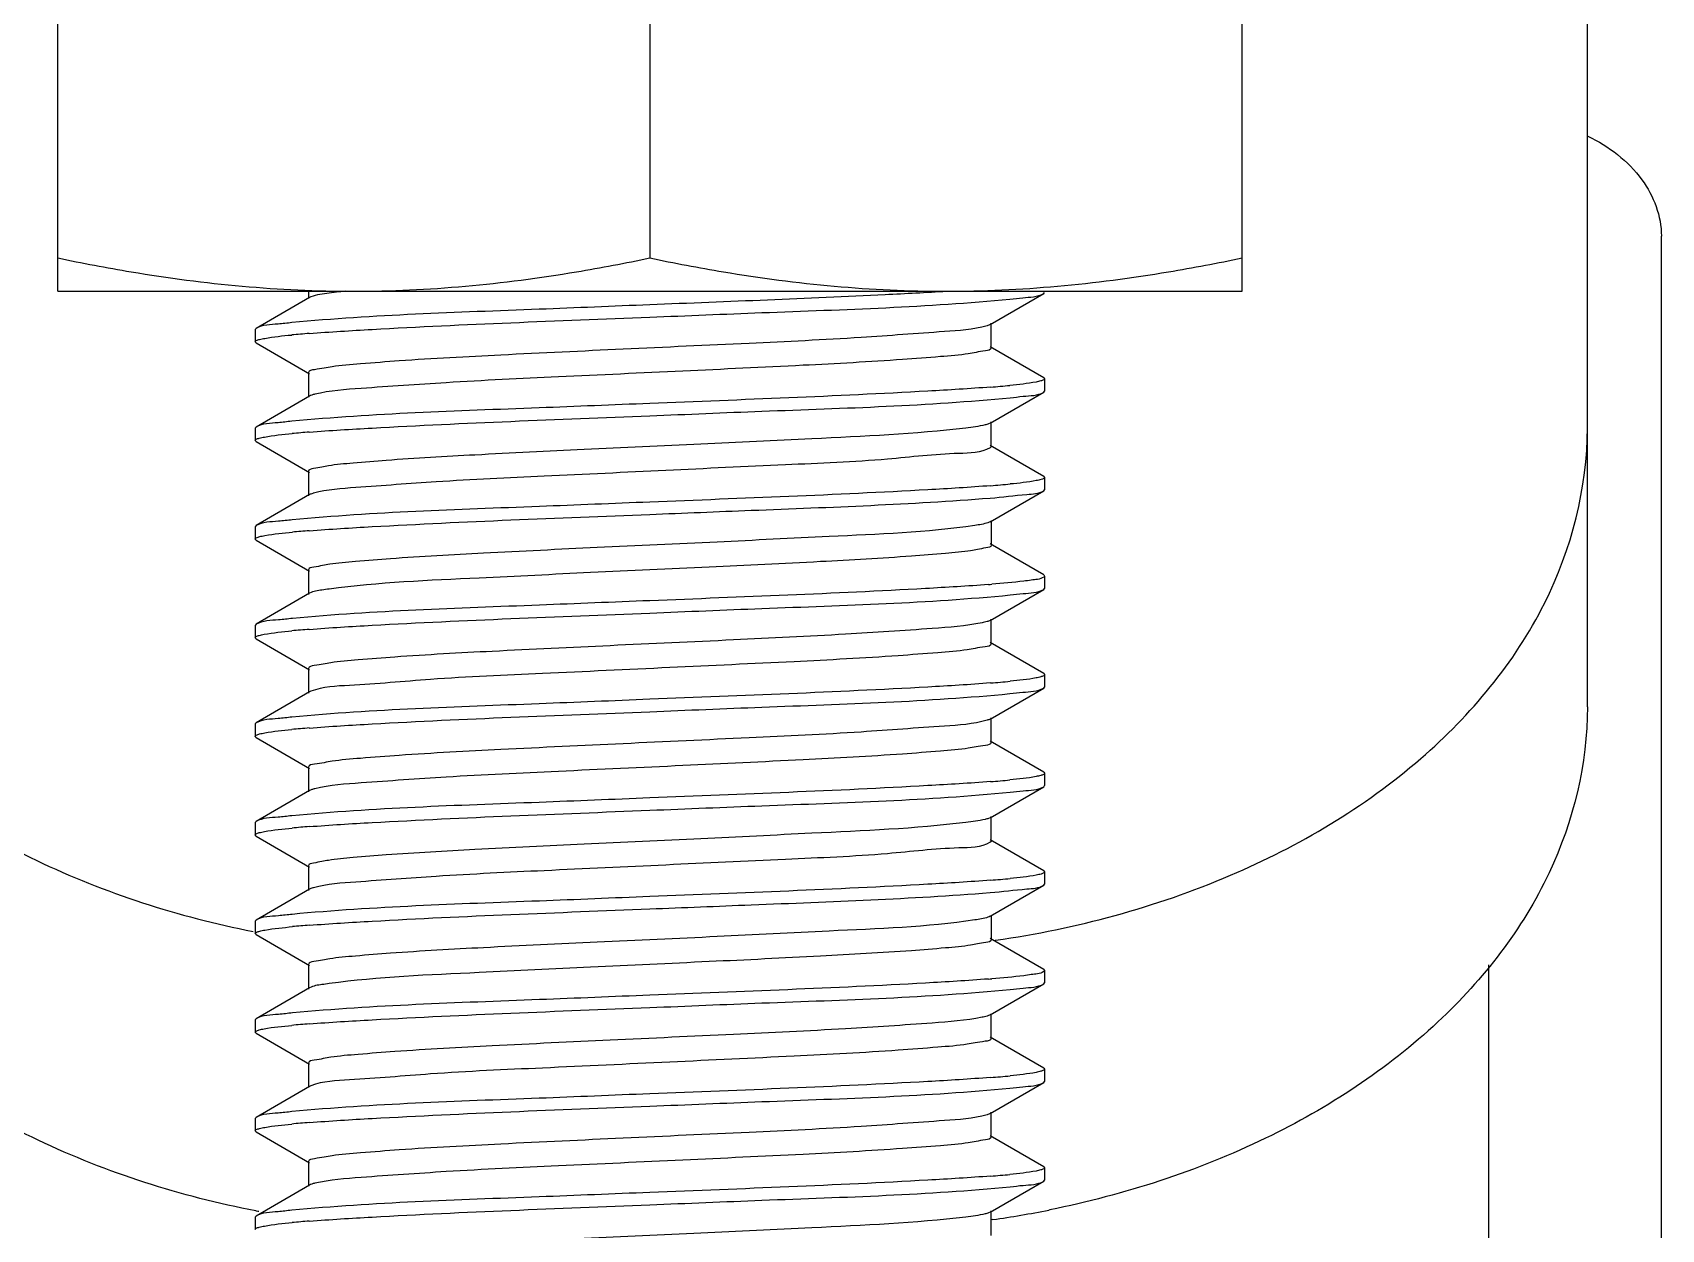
# Model space of a CAD drawing. Extents: x 27938 to 1042331, y -235042 to 1535213.
# Drawn here: x 704893.6 to 705187.3, y 755643.2 to 755859.1 of the extents above; entities that cross this region are included whole.
import ezdxf

# ---------------------------------------------------------------- set-up
doc = ezdxf.new("R2010")
doc.units = 0
doc.header["$LTSCALE"] = 1000
doc.header["$MEASUREMENT"] = 0

msp = doc.modelspace()

# ---------------------------------------------------------------- linework, layer by layer
at = {"linetype": 'Continuous'}
for p, q in [((704898.16, 755812.44), (704898.16, 756346.29)), ((705111.7, 755812.44), (705111.7, 756346.29)), ((705004.93, 756340.28), (705004.93, 755818.46)), ((705173.98, 755787.81), (705173.98, 756130.74)), ((705187.32, 752808.75), (705187.32, 755822.41)), ((704898.16, 755812.44), (705111.7, 755812.44)), ((704943.57, 755811.34), (704933.92, 755805.74)), ((704943.38, 755812.44), (704943.38, 755811.11)), ((704943.79, 755811.44), (704943.57, 755811.34)), ((705066.28, 755806.44), (705075.94, 755812.03)), ((705075.94, 755812.03), (705076.11, 755812.22)), ((704933.92, 755805.74), (704933.75, 755805.55)), ((704933.75, 755805.55), (704933.75, 755803.32)), ((705066.47, 755802.21), (705066.47, 755806.66)), ((704933.92, 755803.13), (704933.75, 755803.33)), ((704933.92, 755803.13), (704943.57, 755797.54)), ((705075.94, 755796.85), (705066.28, 755802.44)), ((704943.38, 755797.76), (704943.38, 755793.31)), ((705075.94, 755796.85), (705076.11, 755796.65)), ((705076.11, 755796.65), (705076.11, 755794.43)), ((705066.28, 755788.64), (705075.94, 755794.23)), ((705075.94, 755794.23), (705076.11, 755794.43)), ((704943.57, 755793.54), (704933.92, 755787.95)), ((704933.92, 755787.95), (704933.75, 755787.76)), ((705066.28, 755788.64), (705066.01, 755788.52)), ((705066.47, 755784.42), (705066.47, 755788.87)), ((704933.75, 755787.75), (704933.75, 755785.53)), ((704933.92, 755785.33), (704933.75, 755785.53)), ((704933.92, 755785.33), (704943.57, 755779.74)), ((705173.98, 755737.48), (705173.98, 755787.81)), ((705075.94, 755779.05), (705066.28, 755784.64)), ((704943.38, 755779.97), (704943.38, 755775.52)), ((705075.94, 755779.05), (705076.11, 755778.86)), ((705066.28, 755770.85), (705075.94, 755776.44)), ((705075.94, 755776.44), (705076.11, 755776.63)), ((705076.11, 755778.86), (705076.11, 755776.63)), ((704943.57, 755775.75), (704933.92, 755770.15)), ((705066.47, 755771.07), (705066.47, 755766.62)), ((704933.92, 755770.15), (704933.75, 755769.96)), ((704933.75, 755769.96), (704933.75, 755767.73)), ((704933.92, 755767.54), (704933.75, 755767.74)), ((704933.92, 755767.54), (704943.57, 755761.95)), ((705075.94, 755761.26), (705066.28, 755766.85)), ((704943.38, 755762.17), (704943.38, 755757.72)), ((705066.28, 755753.05), (705075.94, 755758.64)), ((705075.94, 755761.26), (705076.11, 755761.06)), ((705075.94, 755758.64), (705076.11, 755758.84)), ((705076.11, 755761.06), (705076.11, 755758.84)), ((704943.57, 755757.95), (704933.92, 755752.36)), ((705066.47, 755748.83), (705066.47, 755753.28)), ((704933.92, 755752.36), (704933.75, 755752.16)), ((704933.75, 755752.16), (704933.75, 755749.94)), ((704933.92, 755749.74), (704933.75, 755749.94)), ((704933.92, 755749.74), (704943.57, 755744.15)), ((705075.94, 755743.46), (705066.28, 755749.05)), ((704943.38, 755744.38), (704943.38, 755739.93)), ((705066.28, 755735.26), (705075.94, 755740.85)), ((705075.94, 755743.46), (705076.11, 755743.27)), ((705075.94, 755740.85), (705076.11, 755741.04)), ((705076.11, 755743.27), (705076.11, 755741.04)), ((704943.57, 755740.16), (704933.92, 755734.56)), ((704943.79, 755740.26), (704943.57, 755740.16)), ((705066.47, 755731.03), (705066.47, 755735.48)), ((704933.92, 755734.56), (704933.75, 755734.37)), ((704933.75, 755734.37), (704933.75, 755732.14)), ((704933.92, 755731.95), (704933.75, 755732.15)), ((704933.92, 755731.95), (704943.57, 755726.36)), ((705075.94, 755725.67), (705066.28, 755731.26)), ((704943.38, 755726.58), (704943.38, 755722.13)), ((705075.94, 755725.67), (705076.11, 755725.47)), ((705075.94, 755723.05), (705076.11, 755723.25)), ((705076.11, 755725.47), (705076.11, 755723.25)), ((704943.57, 755722.36), (704933.92, 755716.77)), ((705066.28, 755717.46), (705075.94, 755723.05)), ((705066.28, 755717.46), (705066.01, 755717.34)), ((705066.47, 755713.24), (705066.47, 755717.69)), ((704933.92, 755716.77), (704933.75, 755716.58)), ((704933.75, 755716.57), (704933.75, 755714.35)), ((704933.92, 755714.15), (704933.75, 755714.35)), ((704933.92, 755714.15), (704943.57, 755708.56)), ((705075.94, 755707.87), (705066.28, 755713.46)), ((704943.38, 755708.79), (704943.38, 755704.34)), ((705075.94, 755707.87), (705076.11, 755707.68)), ((705076.11, 755707.68), (705076.11, 755705.45)), ((704943.57, 755704.57), (704933.92, 755698.97)), ((705066.28, 755699.67), (705075.94, 755705.26)), ((705075.94, 755705.26), (705076.11, 755705.45)), ((705066.47, 755699.89), (705066.47, 755695.44)), ((704933.92, 755698.97), (704933.75, 755698.78)), ((704933.75, 755698.78), (704933.75, 755696.55)), ((704933.92, 755696.36), (704933.75, 755696.56)), ((704933.92, 755696.36), (704943.57, 755690.77)), ((705075.94, 755690.08), (705066.28, 755695.67)), ((705067.04, 755695.32), (705067.27, 755695.35)), ((704943.38, 755690.99), (704943.38, 755686.54)), ((705075.94, 755690.08), (705076.11, 755689.88)), ((705076.11, 755689.88), (705076.11, 755687.66)), ((705156.18, 753391.92), (705156.18, 755690.89)), ((704943.57, 755686.77), (704933.92, 755681.18)), ((705066.28, 755681.87), (705075.94, 755687.46)), ((705075.94, 755687.46), (705076.11, 755687.66)), ((705066.47, 755677.65), (705066.47, 755682.1)), ((704933.92, 755681.18), (704933.75, 755680.99)), ((704933.75, 755680.98), (704933.75, 755678.76)), ((704933.92, 755678.56), (704933.75, 755678.76)), ((704933.92, 755678.56), (704943.57, 755672.97)), ((705075.94, 755672.28), (705066.28, 755677.87)), ((704943.38, 755673.2), (704943.38, 755668.75)), ((705075.94, 755672.28), (705076.11, 755672.09)), ((705076.11, 755672.09), (705076.11, 755669.86)), ((704943.57, 755668.98), (704933.92, 755663.38)), ((704943.79, 755669.08), (704943.57, 755668.98)), ((705066.28, 755664.08), (705075.94, 755669.67)), ((705075.94, 755669.67), (705076.11, 755669.86)), ((704933.92, 755663.38), (704933.75, 755663.19)), ((704933.75, 755663.19), (704933.75, 755660.96)), ((705066.47, 755659.85), (705066.47, 755664.3)), ((704933.92, 755660.77), (704933.75, 755660.97)), ((704933.92, 755660.77), (704943.57, 755655.18)), ((705075.94, 755654.49), (705066.28, 755660.08)), ((704943.38, 755655.4), (704943.38, 755650.96)), ((705075.94, 755654.49), (705076.11, 755654.29)), ((705076.11, 755654.29), (705076.11, 755652.07)), ((704943.57, 755651.18), (704933.92, 755645.59)), ((705066.28, 755646.28), (705075.94, 755651.87)), ((705075.94, 755651.87), (705076.11, 755652.07)), ((704933.92, 755645.59), (704933.75, 755645.4)), ((704933.75, 755645.39), (704933.75, 755643.17)), ((704934.01, 755646.47), (704933.88, 755646.5)), ((704934.25, 755646.43), (704934.01, 755646.47)), ((704934.44, 755646.39), (704934.25, 755646.43)), ((705066.28, 755646.28), (705066.01, 755646.16)), ((705066.47, 755642.06), (705066.47, 755646.51)), ((705066.76, 755644.95), (705066.54, 755644.92)), ((705077.06, 755646.71), (705076.87, 755646.67))]:
    msp.add_line(p, q, dxfattribs=at)
for centre, radius, start, end in [((704962.42, 755690.44), 122.63, 95.7768, 96.3311), ((704959.09, 755604.79), 200.64, 94.4561, 95.3622), ((705051.44, 755987.15), 192.58, 274.4467, 275.4882), ((704959.26, 755584.93), 202.71, 94.457, 95.331), ((705051.54, 755968.13), 191.34, 274.444, 275.509), ((704946.05, 755769.45), 6.79, 105.0931, 106.1411), ((704959.36, 755566), 203.86, 94.4581, 95.3147), ((705044.99, 756030.9), 272.18, 274.4234, 274.5497), ((704959.12, 755551.07), 200.98, 94.457, 95.3557), ((705051.52, 755932.77), 191.58, 274.4414, 275.5078), ((704959.09, 755533.61), 200.64, 94.4561, 95.3622), ((705051.44, 755915.97), 192.58, 274.4467, 275.4882), ((704959.26, 755513.75), 202.71, 94.457, 95.331), ((705051.54, 755896.95), 191.34, 274.444, 275.509), ((704946.05, 755698.27), 6.79, 105.0931, 106.1411), ((704959.36, 755494.82), 203.86, 94.4581, 95.3147), ((705044.99, 755959.72), 272.18, 274.4234, 274.5497), ((704959.12, 755479.89), 200.98, 94.457, 95.3557), ((705051.52, 755861.59), 191.58, 274.4414, 275.5078), ((704959.09, 755462.43), 200.64, 94.4561, 95.3622), ((705051.44, 755844.79), 192.58, 274.4467, 275.4882), ((704959.26, 755442.57), 202.71, 94.457, 95.331), ((705041.37, 755824.17), 181.01, 278.0661, 281.3111)]:
    msp.add_arc(centre, radius, start, end, dxfattribs=at)
for points, knots in [([(705174.07, 755840.44), (705177.81, 755838.58), (705184.34, 755833.82), (705187.32, 755826), (705187.32, 755822.41)], [0, 0, 0, 0, 0.538137, 1, 1, 1, 1]), ([(704898.16, 755818.46), (704902.56, 755817.53), (704920.16, 755814.17), (704938.11, 755812.44), (704951.54, 755812.44)], [0, 0, 0, 0, 0.250789, 1, 1, 1, 1]), ([(704951.54, 755812.44), (704964.97, 755812.44), (704982.93, 755814.17), (705000.53, 755817.53), (705004.93, 755818.46)], [0, 0, 0, 0, 0.749211, 1, 1, 1, 1]), ([(705004.93, 755818.46), (705009.33, 755817.53), (705026.93, 755814.17), (705044.88, 755812.44), (705058.31, 755812.44)], [0, 0, 0, 0, 0.250789, 1, 1, 1, 1]), ([(705058.31, 755812.44), (705071.74, 755812.44), (705089.69, 755814.17), (705107.3, 755817.53), (705111.7, 755818.46)], [0, 0, 0, 0, 0.749211, 1, 1, 1, 1]), ([(704948.9, 755812.32), (704948.29, 755812.25), (704946.59, 755812.02), (704944.84, 755811.85), (704943.79, 755811.44)], [0, 0, 0, 0, 0.350941, 1, 1, 1, 1]), ([(705058.46, 755812.41), (705054.76, 755812.18), (705036.92, 755811.25), (705019.07, 755810.56), (705004.93, 755810)], [0, 0, 0, 0, 0.207728, 1, 1, 1, 1]), ([(705069.86, 755811.03), (705070.63, 755811.1), (705072.64, 755811.39), (705074.83, 755811.39), (705075.94, 755812.03)], [0, 0, 0, 0, 0.378132, 1, 1, 1, 1]), ([(705004.93, 755810), (704998.28, 755809.73), (704976.75, 755808.81), (704955.19, 755808.18), (704940.36, 755806.78)], [0, 0, 0, 0, 0.308852, 1, 1, 1, 1]), ([(705004.93, 755807.77), (705011.65, 755808.04), (705033.29, 755808.97), (705054.98, 755809.58), (705069.86, 755811.03)], [0, 0, 0, 0, 0.310323, 1, 1, 1, 1]), ([(704940.36, 755806.78), (704939.54, 755806.7), (704937.41, 755806.4), (704935.08, 755806.42), (704933.92, 755805.74)], [0, 0, 0, 0, 0.37931, 1, 1, 1, 1]), ([(705065.72, 755806.22), (705063.24, 755805.49), (705055.58, 755805.03), (705041.33, 755803.89), (705021.99, 755803.01), (705000.32, 755802), (704979.34, 755801.01), (704963.44, 755800.18), (704953.47, 755799.4), (704948.04, 755798.98), (704945.48, 755798.4), (704943.38, 755798.16), (704943.38, 755797.76)], [0, 0, 0, 0, 0.063162, 0.185571, 0.350627, 0.535705, 0.715395, 0.865028, 0.921933, 0.964141, 0.990304, 1, 1, 1, 1]), ([(704943.5, 755804.82), (704947.27, 755805.12), (704967.74, 755806.36), (704988.22, 755807.11), (705004.93, 755807.77)], [0, 0, 0, 0, 0.18453, 1, 1, 1, 1]), ([(705066.28, 755806.44), (705066.2, 755806.39), (705066.02, 755806.31), (705065.83, 755806.25), (705065.72, 755806.22)], [0, 0, 0, 0, 0.429478, 1, 1, 1, 1]), ([(704933.75, 755803.33), (704933.75, 755803.42), (704934.08, 755803.63), (704934.35, 755803.7), (704934.55, 755803.75)], [0, 0, 0, 0, 0.315061, 1, 1, 1, 1]), ([(704934.55, 755803.75), (704934.86, 755803.83), (704936.77, 755804.21), (704938.72, 755804.4), (704940.34, 755804.55)], [0, 0, 0, 0, 0.163145, 1, 1, 1, 1]), ([(705066.47, 755802.21), (705066.47, 755801.82), (705064.43, 755801.58), (705061.93, 755801.01), (705056.63, 755800.59), (705046.88, 755799.82), (705031.28, 755799), (705010.63, 755798.02), (704989.16, 755797.03), (704969.8, 755796.12), (704955.19, 755795.07), (704947.25, 755794.51), (704944.53, 755793.86)], [0, 0, 0, 0, 0.00951, 0.035123, 0.076469, 0.132247, 0.279239, 0.456494, 0.640275, 0.805971, 0.931424, 1, 1, 1, 1]), ([(705076.11, 755796.65), (705076.11, 755796.56), (705075.84, 755796.37), (705075.6, 755796.31), (705075.42, 755796.26)], [0, 0, 0, 0, 0.322005, 1, 1, 1, 1]), ([(704944.53, 755793.86), (704944.34, 755793.82), (704944.01, 755793.73), (704943.69, 755793.61), (704943.57, 755793.54)], [0, 0, 0, 0, 0.59312, 1, 1, 1, 1]), ([(705066.37, 755795.15), (705062.6, 755794.86), (705042.13, 755793.62), (705021.64, 755792.87), (705004.93, 755792.2)], [0, 0, 0, 0, 0.184455, 1, 1, 1, 1]), ([(705075.42, 755796.26), (705075.14, 755796.18), (705073.3, 755795.79), (705071.43, 755795.61), (705069.86, 755795.46)], [0, 0, 0, 0, 0.159397, 1, 1, 1, 1]), ([(705069.91, 755793.24), (705070.68, 755793.31), (705072.67, 755793.6), (705074.84, 755793.6), (705075.94, 755794.23)], [0, 0, 0, 0, 0.377931, 1, 1, 1, 1]), ([(705004.93, 755792.2), (704998.27, 755791.94), (704976.74, 755791.02), (704955.17, 755790.39), (704940.34, 755788.98)], [0, 0, 0, 0, 0.308927, 1, 1, 1, 1]), ([(705004.93, 755789.98), (705011.66, 755790.25), (705033.32, 755791.18), (705055.03, 755791.79), (705069.91, 755793.24)], [0, 0, 0, 0, 0.310595, 1, 1, 1, 1]), ([(704940.34, 755788.98), (704939.52, 755788.9), (704937.4, 755788.61), (704935.08, 755788.63), (704933.92, 755787.95)], [0, 0, 0, 0, 0.379296, 1, 1, 1, 1]), ([(704943.51, 755787.03), (704947.28, 755787.33), (704967.74, 755788.56), (704988.23, 755789.31), (705004.93, 755789.98)], [0, 0, 0, 0, 0.184554, 1, 1, 1, 1]), ([(705066.01, 755788.52), (705065.8, 755788.44), (705064.45, 755788.08), (705063.07, 755787.91), (705061.9, 755787.77)], [0, 0, 0, 0, 0.158312, 1, 1, 1, 1]), ([(704835.87, 755787.81), (704835.87, 755777.51), (704841.17, 755755.77), (704862.69, 755728.36), (704894.59, 755707.67), (704919.92, 755699.59), (704933.38, 755696.93)], [0, 0, 0, 0, 0.215425, 0.450209, 0.712909, 1, 1, 1, 1]), ([(704933.75, 755785.53), (704933.75, 755785.62), (704934.04, 755785.82), (704934.29, 755785.88), (704934.48, 755785.94)], [0, 0, 0, 0, 0.317967, 1, 1, 1, 1]), ([(704934.48, 755785.94), (704934.79, 755786.02), (704936.76, 755786.42), (704938.75, 755786.61), (704940.43, 755786.77)], [0, 0, 0, 0, 0.159617, 1, 1, 1, 1]), ([(705061.9, 755787.77), (705052.69, 755786.65), (705036.73, 755785.98), (705013.79, 755784.8), (704993.52, 755783.91), (704974.64, 755782.98), (704960.65, 755782.2), (704952, 755781.49), (704947.36, 755781.08), (704945.14, 755780.58), (704943.38, 755780.31), (704943.38, 755779.97)], [0, 0, 0, 0, 0.234088, 0.402448, 0.579889, 0.745639, 0.880314, 0.930897, 0.968237, 0.991317, 1, 1, 1, 1]), ([(705067.27, 755695.35), (705081.76, 755697.45), (705109.22, 755704.8), (705144.14, 755725.47), (705168.02, 755753.88), (705173.98, 755776.94), (705173.98, 755787.81)], [0, 0, 0, 0, 0.287799, 0.551701, 0.78635, 1, 1, 1, 1]), ([(705066.29, 755784.2), (705064.64, 755783.22), (705058.06, 755783.27), (705046.05, 755781.78), (705028.29, 755781.12), (705007.7, 755780.08), (704986.7, 755779.12), (704968.04, 755778.24), (704954.22, 755777.17), (704946.76, 755776.67), (704944.28, 755776.01)], [0, 0, 0, 0, 0.046973, 0.152409, 0.303029, 0.479455, 0.658932, 0.818305, 0.937036, 1, 1, 1, 1]), ([(705066.47, 755784.42), (705066.47, 755784.38), (705066.42, 755784.28), (705066.34, 755784.23), (705066.29, 755784.2)], [0, 0, 0, 0, 0.402304, 1, 1, 1, 1]), ([(705066.37, 755777.36), (705062.6, 755777.06), (705042.13, 755775.82), (705021.64, 755775.07), (705004.93, 755774.41)], [0, 0, 0, 0, 0.184436, 1, 1, 1, 1]), ([(705066.27, 755775.13), (705068.49, 755775.3), (705071.64, 755775.74), (705075.04, 755775.92), (705075.94, 755776.44)], [0, 0, 0, 0, 0.683734, 1, 1, 1, 1]), ([(705075.47, 755778.48), (705075.18, 755778.39), (705073.35, 755778), (705071.48, 755777.82), (705069.91, 755777.67)], [0, 0, 0, 0, 0.157623, 1, 1, 1, 1]), ([(705076.11, 755778.86), (705076.11, 755778.77), (705075.86, 755778.59), (705075.63, 755778.53), (705075.47, 755778.48)], [0, 0, 0, 0, 0.324871, 1, 1, 1, 1]), ([(705004.93, 755774.41), (704998.29, 755774.14), (704976.79, 755773.23), (704955.25, 755772.59), (704940.43, 755771.2)], [0, 0, 0, 0, 0.308576, 1, 1, 1, 1]), ([(704944.16, 755775.97), (704944.05, 755775.94), (704943.85, 755775.87), (704943.65, 755775.79), (704943.57, 755775.75)], [0, 0, 0, 0, 0.572041, 1, 1, 1, 1]), ([(705004.93, 755772.18), (705011.02, 755772.43), (705031.47, 755773.27), (705051.94, 755774), (705066.27, 755775.13)], [0, 0, 0, 0, 0.297863, 1, 1, 1, 1]), ([(704940.43, 755771.2), (704939.6, 755771.12), (704937.45, 755770.82), (704935.1, 755770.84), (704933.92, 755770.15)], [0, 0, 0, 0, 0.37952, 1, 1, 1, 1]), ([(704943.51, 755769.24), (704947.28, 755769.53), (704967.74, 755770.77), (704988.23, 755771.52), (705004.93, 755772.18)], [0, 0, 0, 0, 0.184575, 1, 1, 1, 1]), ([(705066.28, 755770.85), (705066.16, 755770.78), (705065.27, 755770.44), (705064.33, 755770.31), (705063.54, 755770.19)], [0, 0, 0, 0, 0.147905, 1, 1, 1, 1]), ([(704933.75, 755767.74), (704933.75, 755767.84), (704934.09, 755768.04), (704934.36, 755768.11), (704934.57, 755768.17)], [0, 0, 0, 0, 0.313847, 1, 1, 1, 1]), ([(704934.57, 755768.17), (704934.88, 755768.25), (704936.84, 755768.63), (704938.82, 755768.82), (704940.48, 755768.98)], [0, 0, 0, 0, 0.163234, 1, 1, 1, 1]), ([(705063.54, 755770.19), (705054.84, 755768.88), (705039.28, 755768.36), (705016.59, 755767.12), (704995.8, 755766.22), (704976.2, 755765.26), (704961.57, 755764.47), (704952.48, 755763.73), (704947.58, 755763.32), (704945.26, 755762.79), (704943.38, 755762.54), (704943.38, 755762.17)], [0, 0, 0, 0, 0.218787, 0.386207, 0.566108, 0.736243, 0.875583, 0.928118, 0.966979, 0.991, 1, 1, 1, 1]), ([(705066.47, 755766.62), (705066.47, 755766.27), (705064.65, 755766.01), (705062.38, 755765.5), (705057.61, 755765.08), (705048.75, 755764.36), (705034.43, 755763.57), (705015.2, 755762.63), (704994.66, 755761.73), (704971.83, 755760.53), (704956.05, 755759.92), (704947.09, 755758.71)], [0, 0, 0, 0, 0.00884, 0.032379, 0.070466, 0.122006, 0.258971, 0.426878, 0.605536, 0.773444, 1, 1, 1, 1]), ([(704947.09, 755758.71), (704946.66, 755758.66), (704945.49, 755758.46), (704944.24, 755758.33), (704943.57, 755757.95)], [0, 0, 0, 0, 0.360643, 1, 1, 1, 1]), ([(705065.98, 755759.53), (705062.2, 755759.24), (705041.86, 755758.02), (705021.5, 755757.27), (705004.93, 755756.61)], [0, 0, 0, 0, 0.18595, 1, 1, 1, 1]), ([(705073.69, 755760.32), (705073.24, 755760.25), (705070.88, 755759.94), (705068.5, 755759.73), (705066.58, 755759.58)], [0, 0, 0, 0, 0.190828, 1, 1, 1, 1]), ([(705069.91, 755757.65), (705070.68, 755757.72), (705072.67, 755758.01), (705074.84, 755758.01), (705075.94, 755758.64)], [0, 0, 0, 0, 0.377935, 1, 1, 1, 1]), ([(705076.11, 755761.06), (705076.11, 755760.98), (705075.29, 755760.39), (705074.46, 755760.44), (705073.69, 755760.32)], [0, 0, 0, 0, 0.093121, 1, 1, 1, 1]), ([(705004.93, 755756.61), (704998.3, 755756.35), (704976.81, 755755.43), (704955.29, 755754.79), (704940.48, 755753.41)], [0, 0, 0, 0, 0.308379, 1, 1, 1, 1]), ([(705004.93, 755754.39), (705011.66, 755754.66), (705033.32, 755755.59), (705055.03, 755756.2), (705069.91, 755757.65)], [0, 0, 0, 0, 0.310578, 1, 1, 1, 1]), ([(704940.48, 755753.41), (704939.64, 755753.33), (704937.47, 755753.02), (704935.11, 755753.05), (704933.92, 755752.36)], [0, 0, 0, 0, 0.379704, 1, 1, 1, 1]), ([(705064.82, 755752.62), (705061.87, 755752.03), (705053.63, 755751.41), (705038.7, 755750.41), (705019.34, 755749.49), (704998.08, 755748.52), (704977.78, 755747.55), (704962.5, 755746.74), (704952.97, 755745.98), (704947.81, 755745.56), (704945.37, 755745.01), (704943.38, 755744.76), (704943.38, 755744.38)], [0, 0, 0, 0, 0.074051, 0.202548, 0.368862, 0.551322, 0.726125, 0.870472, 0.925123, 0.96561, 0.990669, 1, 1, 1, 1]), ([(704943.5, 755751.44), (704947.27, 755751.74), (704967.74, 755752.97), (704988.22, 755753.72), (705004.93, 755754.39)], [0, 0, 0, 0, 0.184524, 1, 1, 1, 1]), ([(705066.28, 755753.05), (705066.11, 755752.95), (705065.62, 755752.79), (705065.12, 755752.68), (705064.82, 755752.62)], [0, 0, 0, 0, 0.388593, 1, 1, 1, 1]), ([(704933.75, 755749.94), (704933.75, 755750.03), (704934.04, 755750.23), (704934.28, 755750.29), (704934.47, 755750.34)], [0, 0, 0, 0, 0.318631, 1, 1, 1, 1]), ([(704934.47, 755750.34), (704934.77, 755750.43), (704936.72, 755750.83), (704938.7, 755751.01), (704940.36, 755751.17)], [0, 0, 0, 0, 0.159226, 1, 1, 1, 1]), ([(705066.47, 755748.83), (705066.47, 755748.42), (705064.32, 755748.19), (705061.69, 755747.59), (705056.12, 755747.17), (705045.92, 755746.37), (705029.68, 755745.53), (705008.34, 755744.54), (704986.49, 755743.49), (704967.17, 755742.68), (704953.38, 755741.37), (704945.98, 755741.12), (704943.79, 755740.26)], [0, 0, 0, 0, 0.009911, 0.036684, 0.079861, 0.138026, 0.290611, 0.473012, 0.659513, 0.823824, 0.942824, 1, 1, 1, 1]), ([(705066.36, 755741.77), (705062.59, 755741.47), (705042.12, 755740.23), (705021.63, 755739.48), (705004.93, 755738.82)], [0, 0, 0, 0, 0.184477, 1, 1, 1, 1]), ([(705069.86, 755739.85), (705070.63, 755739.92), (705072.64, 755740.21), (705074.83, 755740.21), (705075.94, 755740.85)], [0, 0, 0, 0, 0.378132, 1, 1, 1, 1]), ([(705075.44, 755742.88), (705075.15, 755742.79), (705073.33, 755742.41), (705071.47, 755742.23), (705069.91, 755742.08)], [0, 0, 0, 0, 0.159145, 1, 1, 1, 1]), ([(705076.11, 755743.27), (705076.11, 755743.18), (705075.84, 755742.99), (705075.61, 755742.93), (705075.44, 755742.88)], [0, 0, 0, 0, 0.322656, 1, 1, 1, 1]), ([(705004.93, 755738.82), (704998.28, 755738.55), (704976.75, 755737.63), (704955.19, 755737), (704940.36, 755735.6)], [0, 0, 0, 0, 0.308852, 1, 1, 1, 1]), ([(705004.93, 755736.59), (705011.65, 755736.86), (705033.29, 755737.79), (705054.98, 755738.4), (705069.86, 755739.85)], [0, 0, 0, 0, 0.310323, 1, 1, 1, 1]), ([(704933.88, 755646.5), (704920.37, 755649.13), (704894.92, 755657.17), (704862.86, 755677.87), (704841.2, 755705.33), (704835.87, 755727.15), (704835.87, 755737.48)], [0, 0, 0, 0, 0.287138, 0.549903, 0.784677, 1, 1, 1, 1]), ([(704940.36, 755735.6), (704939.54, 755735.52), (704937.41, 755735.22), (704935.08, 755735.24), (704933.92, 755734.56)], [0, 0, 0, 0, 0.37931, 1, 1, 1, 1]), ([(705065.72, 755735.04), (705063.24, 755734.31), (705055.58, 755733.85), (705041.33, 755732.71), (705021.99, 755731.83), (705000.32, 755730.82), (704979.34, 755729.83), (704963.44, 755729), (704953.47, 755728.22), (704948.04, 755727.8), (704945.48, 755727.22), (704943.38, 755726.98), (704943.38, 755726.58)], [0, 0, 0, 0, 0.063162, 0.185571, 0.350627, 0.535705, 0.715395, 0.865028, 0.921933, 0.964141, 0.990304, 1, 1, 1, 1]), ([(704943.5, 755733.64), (704947.27, 755733.94), (704967.74, 755735.18), (704988.22, 755735.93), (705004.93, 755736.59)], [0, 0, 0, 0, 0.18453, 1, 1, 1, 1]), ([(705066.28, 755735.26), (705066.2, 755735.21), (705066.02, 755735.13), (705065.83, 755735.07), (705065.72, 755735.04)], [0, 0, 0, 0, 0.429478, 1, 1, 1, 1]), ([(705173.98, 755737.48), (705173.98, 755727.22), (705168.73, 755705.56), (705147.35, 755678.22), (705115.65, 755657.53), (705090.45, 755649.41), (705077.06, 755646.71)], [0, 0, 0, 0, 0.215545, 0.450344, 0.712967, 1, 1, 1, 1]), ([(704933.75, 755732.15), (704933.75, 755732.24), (704934.08, 755732.45), (704934.35, 755732.52), (704934.55, 755732.57)], [0, 0, 0, 0, 0.315061, 1, 1, 1, 1]), ([(704934.55, 755732.57), (704934.86, 755732.65), (704936.77, 755733.03), (704938.72, 755733.22), (704940.34, 755733.37)], [0, 0, 0, 0, 0.163145, 1, 1, 1, 1]), ([(705066.47, 755731.03), (705066.47, 755730.64), (705064.43, 755730.4), (705061.93, 755729.83), (705056.63, 755729.41), (705046.88, 755728.64), (705031.28, 755727.82), (705010.63, 755726.84), (704989.16, 755725.85), (704969.8, 755724.95), (704955.19, 755723.89), (704947.25, 755723.33), (704944.53, 755722.68)], [0, 0, 0, 0, 0.00951, 0.035123, 0.076469, 0.132247, 0.279239, 0.456494, 0.640275, 0.805971, 0.931424, 1, 1, 1, 1]), ([(705066.37, 755723.97), (705062.6, 755723.68), (705042.13, 755722.44), (705021.64, 755721.69), (705004.93, 755721.02)], [0, 0, 0, 0, 0.184455, 1, 1, 1, 1]), ([(705075.42, 755725.08), (705075.14, 755725), (705073.3, 755724.61), (705071.43, 755724.43), (705069.86, 755724.28)], [0, 0, 0, 0, 0.159397, 1, 1, 1, 1]), ([(705076.11, 755725.47), (705076.11, 755725.38), (705075.84, 755725.19), (705075.6, 755725.13), (705075.42, 755725.08)], [0, 0, 0, 0, 0.322005, 1, 1, 1, 1]), ([(705004.93, 755721.02), (704998.27, 755720.76), (704976.74, 755719.84), (704955.17, 755719.21), (704940.34, 755717.8)], [0, 0, 0, 0, 0.308927, 1, 1, 1, 1]), ([(704944.53, 755722.68), (704944.34, 755722.64), (704944.01, 755722.55), (704943.69, 755722.43), (704943.57, 755722.36)], [0, 0, 0, 0, 0.59312, 1, 1, 1, 1]), ([(705004.93, 755718.8), (705011.66, 755719.07), (705033.32, 755720), (705055.03, 755720.61), (705069.91, 755722.06)], [0, 0, 0, 0, 0.310595, 1, 1, 1, 1]), ([(705069.91, 755722.06), (705070.68, 755722.13), (705072.67, 755722.42), (705074.84, 755722.42), (705075.94, 755723.05)], [0, 0, 0, 0, 0.377931, 1, 1, 1, 1]), ([(704940.34, 755717.8), (704939.52, 755717.72), (704937.4, 755717.43), (704935.08, 755717.45), (704933.92, 755716.77)], [0, 0, 0, 0, 0.379296, 1, 1, 1, 1]), ([(704943.51, 755715.85), (704947.28, 755716.15), (704967.74, 755717.38), (704988.23, 755718.13), (705004.93, 755718.8)], [0, 0, 0, 0, 0.184554, 1, 1, 1, 1]), ([(704933.75, 755714.35), (704933.75, 755714.44), (704934.04, 755714.64), (704934.29, 755714.7), (704934.48, 755714.76)], [0, 0, 0, 0, 0.317967, 1, 1, 1, 1]), ([(704934.48, 755714.76), (704934.79, 755714.84), (704936.76, 755715.24), (704938.75, 755715.43), (704940.43, 755715.59)], [0, 0, 0, 0, 0.159617, 1, 1, 1, 1]), ([(705061.9, 755716.59), (705052.69, 755715.47), (705036.73, 755714.8), (705013.79, 755713.62), (704993.52, 755712.73), (704974.64, 755711.8), (704960.65, 755711.02), (704952, 755710.31), (704947.36, 755709.9), (704945.14, 755709.4), (704943.38, 755709.13), (704943.38, 755708.79)], [0, 0, 0, 0, 0.234088, 0.402448, 0.579889, 0.745639, 0.880314, 0.930897, 0.968237, 0.991317, 1, 1, 1, 1]), ([(705066.01, 755717.34), (705065.8, 755717.26), (705064.45, 755716.9), (705063.07, 755716.73), (705061.9, 755716.59)], [0, 0, 0, 0, 0.158312, 1, 1, 1, 1]), ([(705066.29, 755713.02), (705064.64, 755712.04), (705058.06, 755712.09), (705046.05, 755710.6), (705028.29, 755709.94), (705007.7, 755708.9), (704986.7, 755707.94), (704968.04, 755707.06), (704954.22, 755705.99), (704946.76, 755705.49), (704944.28, 755704.83)], [0, 0, 0, 0, 0.046973, 0.152409, 0.303029, 0.479455, 0.658932, 0.818305, 0.937036, 1, 1, 1, 1]), ([(705066.47, 755713.24), (705066.47, 755713.2), (705066.42, 755713.1), (705066.34, 755713.05), (705066.29, 755713.02)], [0, 0, 0, 0, 0.402304, 1, 1, 1, 1]), ([(705066.37, 755706.18), (705062.6, 755705.88), (705042.13, 755704.64), (705021.64, 755703.89), (705004.93, 755703.23)], [0, 0, 0, 0, 0.184436, 1, 1, 1, 1]), ([(705075.47, 755707.3), (705075.18, 755707.21), (705073.35, 755706.82), (705071.48, 755706.64), (705069.91, 755706.49)], [0, 0, 0, 0, 0.157623, 1, 1, 1, 1]), ([(705076.11, 755707.68), (705076.11, 755707.59), (705075.86, 755707.41), (705075.63, 755707.35), (705075.47, 755707.3)], [0, 0, 0, 0, 0.324871, 1, 1, 1, 1]), ([(705004.93, 755703.23), (704998.29, 755702.96), (704976.79, 755702.05), (704955.25, 755701.41), (704940.43, 755700.02)], [0, 0, 0, 0, 0.308576, 1, 1, 1, 1]), ([(704944.16, 755704.79), (704944.05, 755704.76), (704943.85, 755704.69), (704943.65, 755704.61), (704943.57, 755704.57)], [0, 0, 0, 0, 0.572041, 1, 1, 1, 1]), ([(705004.93, 755701), (705011.02, 755701.25), (705031.47, 755702.09), (705051.94, 755702.82), (705066.27, 755703.95)], [0, 0, 0, 0, 0.297863, 1, 1, 1, 1]), ([(705066.27, 755703.95), (705068.49, 755704.12), (705071.64, 755704.56), (705075.04, 755704.74), (705075.94, 755705.26)], [0, 0, 0, 0, 0.683734, 1, 1, 1, 1]), ([(704940.43, 755700.02), (704939.6, 755699.94), (704937.45, 755699.64), (704935.1, 755699.66), (704933.92, 755698.97)], [0, 0, 0, 0, 0.37952, 1, 1, 1, 1]), ([(704943.51, 755698.06), (704947.28, 755698.35), (704967.74, 755699.59), (704988.23, 755700.34), (705004.93, 755701)], [0, 0, 0, 0, 0.184575, 1, 1, 1, 1]), ([(704933.75, 755696.56), (704933.75, 755696.66), (704934.09, 755696.86), (704934.36, 755696.93), (704934.57, 755696.99)], [0, 0, 0, 0, 0.313847, 1, 1, 1, 1]), ([(704934.57, 755696.99), (704934.88, 755697.07), (704936.84, 755697.45), (704938.82, 755697.64), (704940.48, 755697.8)], [0, 0, 0, 0, 0.163234, 1, 1, 1, 1]), ([(705063.54, 755699.01), (705054.84, 755697.7), (705039.28, 755697.18), (705016.59, 755695.94), (704995.8, 755695.04), (704976.2, 755694.08), (704961.57, 755693.29), (704952.48, 755692.55), (704947.58, 755692.14), (704945.26, 755691.61), (704943.38, 755691.36), (704943.38, 755690.99)], [0, 0, 0, 0, 0.218787, 0.386207, 0.566108, 0.736243, 0.875583, 0.928118, 0.966979, 0.991, 1, 1, 1, 1]), ([(705066.28, 755699.67), (705066.16, 755699.6), (705065.27, 755699.26), (705064.33, 755699.13), (705063.54, 755699.01)], [0, 0, 0, 0, 0.147905, 1, 1, 1, 1]), ([(705066.47, 755695.44), (705066.47, 755695.09), (705064.65, 755694.83), (705062.38, 755694.32), (705057.61, 755693.9), (705048.75, 755693.18), (705034.43, 755692.39), (705015.2, 755691.45), (704994.66, 755690.55), (704971.83, 755689.35), (704956.05, 755688.74), (704947.09, 755687.53)], [0, 0, 0, 0, 0.00884, 0.032379, 0.070466, 0.122006, 0.258971, 0.426878, 0.605536, 0.773444, 1, 1, 1, 1]), ([(705065.98, 755688.35), (705062.2, 755688.06), (705041.86, 755686.84), (705021.5, 755686.09), (705004.93, 755685.43)], [0, 0, 0, 0, 0.18595, 1, 1, 1, 1]), ([(705073.69, 755689.14), (705073.24, 755689.07), (705070.88, 755688.76), (705068.5, 755688.55), (705066.58, 755688.4)], [0, 0, 0, 0, 0.190828, 1, 1, 1, 1]), ([(705076.11, 755689.88), (705076.11, 755689.8), (705075.29, 755689.21), (705074.46, 755689.26), (705073.69, 755689.14)], [0, 0, 0, 0, 0.093121, 1, 1, 1, 1]), ([(705004.93, 755685.43), (704998.3, 755685.17), (704976.81, 755684.25), (704955.29, 755683.61), (704940.48, 755682.23)], [0, 0, 0, 0, 0.308379, 1, 1, 1, 1]), ([(704947.09, 755687.53), (704946.66, 755687.48), (704945.49, 755687.28), (704944.24, 755687.15), (704943.57, 755686.77)], [0, 0, 0, 0, 0.360643, 1, 1, 1, 1]), ([(705004.93, 755683.21), (705011.66, 755683.48), (705033.32, 755684.41), (705055.03, 755685.02), (705069.91, 755686.47)], [0, 0, 0, 0, 0.310578, 1, 1, 1, 1]), ([(705069.91, 755686.47), (705070.68, 755686.54), (705072.67, 755686.83), (705074.84, 755686.83), (705075.94, 755687.46)], [0, 0, 0, 0, 0.377935, 1, 1, 1, 1]), ([(704940.48, 755682.23), (704939.64, 755682.15), (704937.47, 755681.84), (704935.11, 755681.87), (704933.92, 755681.18)], [0, 0, 0, 0, 0.379704, 1, 1, 1, 1]), ([(704943.5, 755680.26), (704947.27, 755680.56), (704967.74, 755681.79), (704988.22, 755682.54), (705004.93, 755683.21)], [0, 0, 0, 0, 0.184524, 1, 1, 1, 1]), ([(704933.75, 755678.76), (704933.75, 755678.85), (704934.04, 755679.05), (704934.28, 755679.11), (704934.47, 755679.16)], [0, 0, 0, 0, 0.318631, 1, 1, 1, 1]), ([(704934.47, 755679.16), (704934.77, 755679.25), (704936.72, 755679.65), (704938.7, 755679.83), (704940.36, 755679.99)], [0, 0, 0, 0, 0.159226, 1, 1, 1, 1]), ([(705064.82, 755681.44), (705061.87, 755680.85), (705053.63, 755680.23), (705038.7, 755679.23), (705019.34, 755678.31), (704998.08, 755677.34), (704977.78, 755676.37), (704962.5, 755675.56), (704952.97, 755674.8), (704947.81, 755674.38), (704945.37, 755673.83), (704943.38, 755673.58), (704943.38, 755673.2)], [0, 0, 0, 0, 0.074051, 0.202548, 0.368862, 0.551322, 0.726125, 0.870472, 0.925123, 0.96561, 0.990669, 1, 1, 1, 1]), ([(705066.28, 755681.87), (705066.11, 755681.77), (705065.62, 755681.61), (705065.12, 755681.5), (705064.82, 755681.44)], [0, 0, 0, 0, 0.388593, 1, 1, 1, 1]), ([(705066.47, 755677.65), (705066.47, 755677.24), (705064.32, 755677.01), (705061.69, 755676.41), (705056.12, 755675.99), (705045.92, 755675.19), (705029.68, 755674.35), (705008.34, 755673.36), (704986.49, 755672.31), (704967.17, 755671.5), (704953.38, 755670.19), (704945.98, 755669.94), (704943.79, 755669.08)], [0, 0, 0, 0, 0.009911, 0.036684, 0.079861, 0.138026, 0.290611, 0.473012, 0.659513, 0.823824, 0.942824, 1, 1, 1, 1]), ([(705066.36, 755670.59), (705062.59, 755670.29), (705042.12, 755669.05), (705021.63, 755668.3), (705004.93, 755667.64)], [0, 0, 0, 0, 0.184477, 1, 1, 1, 1]), ([(705075.44, 755671.7), (705075.15, 755671.61), (705073.33, 755671.23), (705071.47, 755671.05), (705069.91, 755670.9)], [0, 0, 0, 0, 0.159145, 1, 1, 1, 1]), ([(705076.11, 755672.09), (705076.11, 755672), (705075.84, 755671.81), (705075.61, 755671.75), (705075.44, 755671.7)], [0, 0, 0, 0, 0.322656, 1, 1, 1, 1]), ([(705004.93, 755667.64), (704998.28, 755667.37), (704976.75, 755666.46), (704955.19, 755665.82), (704940.36, 755664.42)], [0, 0, 0, 0, 0.308852, 1, 1, 1, 1]), ([(705004.93, 755665.41), (705011.65, 755665.68), (705033.29, 755666.61), (705054.98, 755667.22), (705069.86, 755668.67)], [0, 0, 0, 0, 0.310323, 1, 1, 1, 1]), ([(705069.86, 755668.67), (705070.63, 755668.74), (705072.64, 755669.03), (705074.83, 755669.03), (705075.94, 755669.67)], [0, 0, 0, 0, 0.378132, 1, 1, 1, 1]), ([(704943.5, 755662.46), (704947.27, 755662.76), (704967.74, 755664), (704988.22, 755664.75), (705004.93, 755665.41)], [0, 0, 0, 0, 0.18453, 1, 1, 1, 1]), ([(704940.36, 755664.42), (704939.54, 755664.34), (704937.41, 755664.04), (704935.08, 755664.06), (704933.92, 755663.38)], [0, 0, 0, 0, 0.37931, 1, 1, 1, 1]), ([(704934.55, 755661.39), (704934.86, 755661.47), (704936.77, 755661.85), (704938.72, 755662.04), (704940.34, 755662.19)], [0, 0, 0, 0, 0.163145, 1, 1, 1, 1]), ([(705065.72, 755663.86), (705063.24, 755663.13), (705055.58, 755662.67), (705041.33, 755661.53), (705021.99, 755660.65), (705000.32, 755659.64), (704979.34, 755658.65), (704963.44, 755657.82), (704953.47, 755657.04), (704948.04, 755656.62), (704945.48, 755656.04), (704943.38, 755655.8), (704943.38, 755655.4)], [0, 0, 0, 0, 0.063162, 0.185571, 0.350627, 0.535705, 0.715395, 0.865028, 0.921933, 0.964141, 0.990304, 1, 1, 1, 1]), ([(705066.28, 755664.08), (705066.2, 755664.03), (705066.02, 755663.95), (705065.83, 755663.89), (705065.72, 755663.86)], [0, 0, 0, 0, 0.429478, 1, 1, 1, 1]), ([(704933.75, 755660.97), (704933.75, 755661.06), (704934.08, 755661.27), (704934.35, 755661.34), (704934.55, 755661.39)], [0, 0, 0, 0, 0.315061, 1, 1, 1, 1]), ([(705066.47, 755659.85), (705066.47, 755659.46), (705064.43, 755659.22), (705061.93, 755658.65), (705056.63, 755658.23), (705046.88, 755657.46), (705031.28, 755656.64), (705010.63, 755655.66), (704989.16, 755654.67), (704969.8, 755653.77), (704955.19, 755652.71), (704947.25, 755652.15), (704944.53, 755651.5)], [0, 0, 0, 0, 0.00951, 0.035123, 0.076469, 0.132247, 0.279239, 0.456494, 0.640275, 0.805971, 0.931424, 1, 1, 1, 1]), ([(705066.37, 755652.79), (705062.6, 755652.5), (705042.13, 755651.26), (705021.64, 755650.51), (705004.93, 755649.84)], [0, 0, 0, 0, 0.184455, 1, 1, 1, 1]), ([(705075.42, 755653.9), (705075.14, 755653.82), (705073.3, 755653.43), (705071.43, 755653.25), (705069.86, 755653.1)], [0, 0, 0, 0, 0.159397, 1, 1, 1, 1]), ([(705076.11, 755654.29), (705076.11, 755654.2), (705075.84, 755654.01), (705075.6, 755653.95), (705075.42, 755653.9)], [0, 0, 0, 0, 0.322005, 1, 1, 1, 1]), ([(705004.93, 755649.84), (704998.27, 755649.58), (704976.74, 755648.66), (704955.17, 755648.03), (704940.34, 755646.62)], [0, 0, 0, 0, 0.308927, 1, 1, 1, 1]), ([(704944.53, 755651.5), (704944.34, 755651.46), (704944.01, 755651.37), (704943.69, 755651.25), (704943.57, 755651.18)], [0, 0, 0, 0, 0.59312, 1, 1, 1, 1]), ([(705004.93, 755647.62), (705011.66, 755647.89), (705033.32, 755648.82), (705055.03, 755649.43), (705069.91, 755650.88)], [0, 0, 0, 0, 0.310595, 1, 1, 1, 1]), ([(705069.91, 755650.88), (705070.68, 755650.95), (705072.67, 755651.24), (705074.84, 755651.24), (705075.94, 755651.87)], [0, 0, 0, 0, 0.377931, 1, 1, 1, 1]), ([(704943.51, 755644.67), (704947.28, 755644.97), (704967.74, 755646.2), (704988.23, 755646.95), (705004.93, 755647.62)], [0, 0, 0, 0, 0.184554, 1, 1, 1, 1]), ([(704940.34, 755646.62), (704939.52, 755646.55), (704937.4, 755646.25), (704935.08, 755646.27), (704933.92, 755645.59)], [0, 0, 0, 0, 0.379296, 1, 1, 1, 1]), ([(704934.48, 755643.58), (704934.79, 755643.66), (704936.76, 755644.06), (704938.75, 755644.25), (704940.43, 755644.41)], [0, 0, 0, 0, 0.159617, 1, 1, 1, 1]), ([(705061.9, 755645.41), (705052.69, 755644.29), (705036.73, 755643.62), (705013.79, 755642.44), (704993.52, 755641.55), (704974.64, 755640.62), (704960.65, 755639.84), (704952, 755639.13), (704947.36, 755638.72), (704945.14, 755638.22), (704943.38, 755637.95), (704943.38, 755637.61)], [0, 0, 0, 0, 0.234088, 0.402448, 0.579889, 0.745639, 0.880314, 0.930897, 0.968237, 0.991317, 1, 1, 1, 1]), ([(705066.01, 755646.16), (705065.8, 755646.08), (705064.45, 755645.72), (705063.07, 755645.55), (705061.9, 755645.41)], [0, 0, 0, 0, 0.158312, 1, 1, 1, 1]), ([(704933.75, 755643.17), (704933.75, 755643.26), (704934.04, 755643.46), (704934.29, 755643.52), (704934.48, 755643.58)], [0, 0, 0, 0, 0.317967, 1, 1, 1, 1])]:
    msp.add_open_spline(points, degree=3, knots=knots, dxfattribs=at)

doc.saveas('drawing.dxf')
